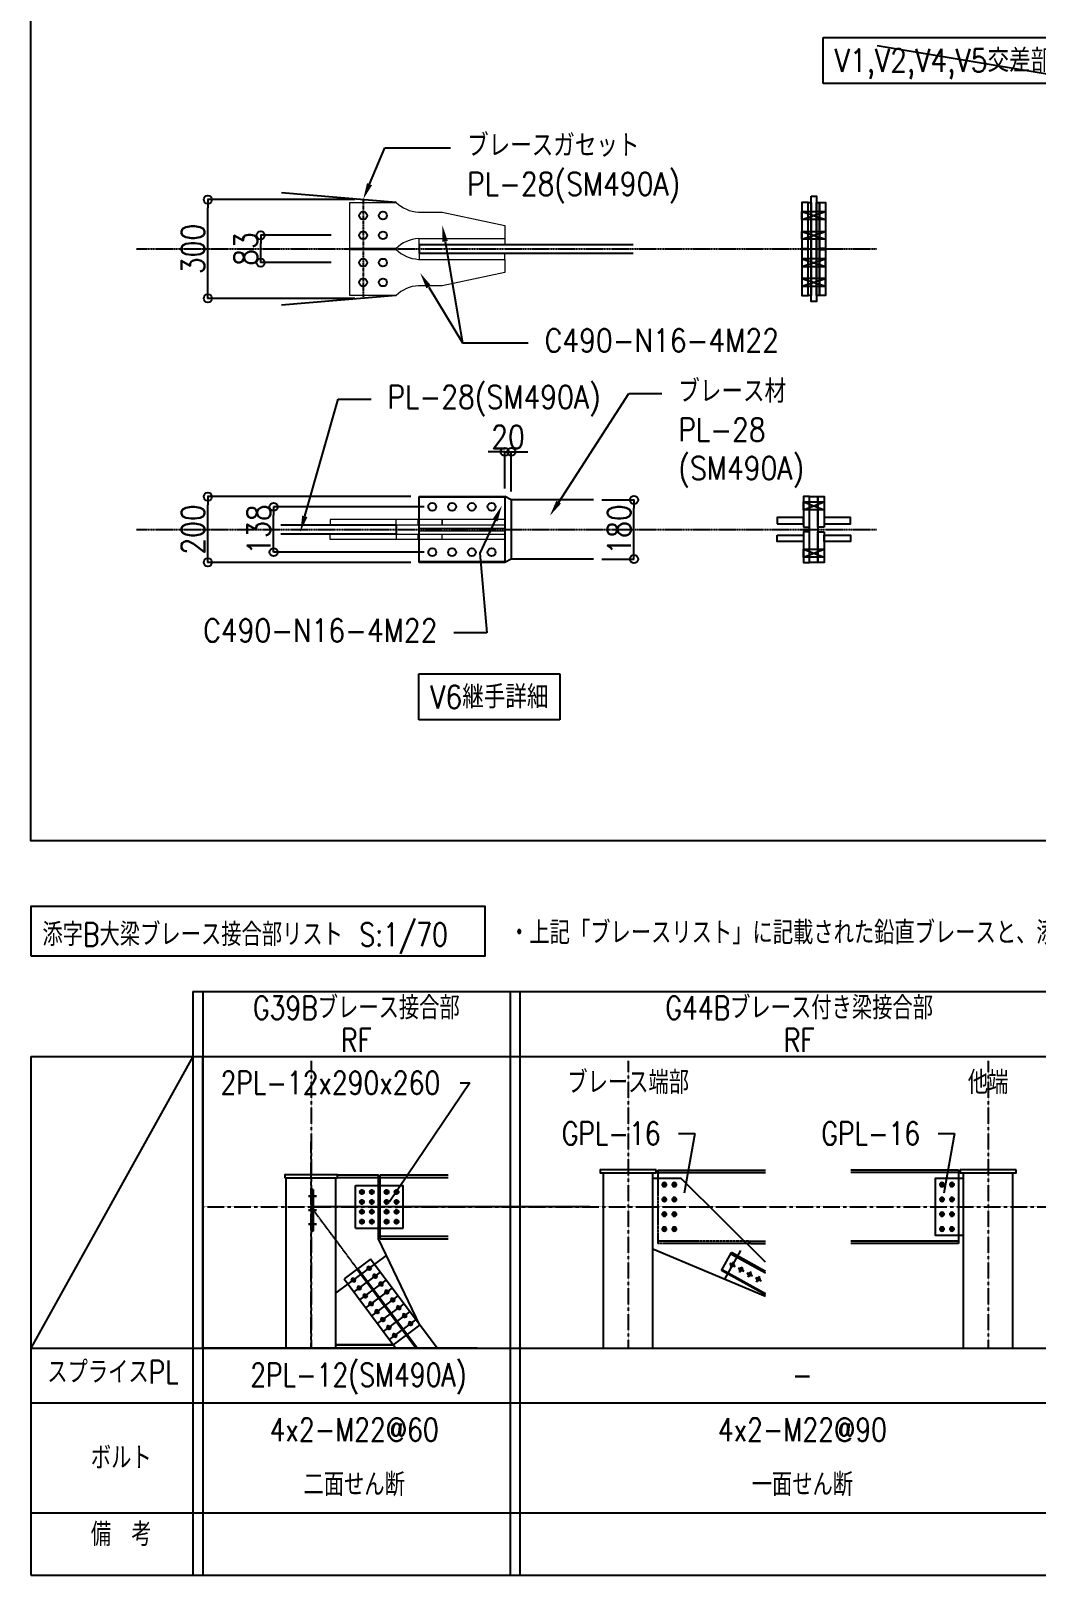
# Model space of a CAD drawing. Extents: x -668440 to 810000, y -1678500 to 210463.
# Drawn here: x -170966 to -125168, y -1359340 to -1288952 of the extents above; entities that cross this region are included whole.
import ezdxf
from ezdxf import colors
from ezdxf.entities.mleader import LeaderData, LeaderLine
from ezdxf.enums import TextEntityAlignment as Align
from ezdxf.math import Vec2, Vec3

# ---------------------------------------------------------------- set-up
doc = ezdxf.new("R2010")
doc.units = 0
doc.header["$MEASUREMENT"] = 0
for name, pattern in [('CENTER', [2, 1.25, -0.25, 0.25, -0.25]), ('CENTER1', [10, 6.25, -1.25, 1.25, -1.25]), ('DASHED', [0.75, 0.5, -0.25]), ('DASHED2', [0.375, 0.25, -0.125])]:
    doc.linetypes.add(name, pattern=pattern)
doc.layers.get('0').update_dxf_attribs({"color": 3, "linetype": 'CONTINUOUS'})
doc.layers.get('Defpoints').update_dxf_attribs({"color": 251, "linetype": 'CONTINUOUS'})
for name, color, linetype in [('2024年12月23日修正', 2, 'CONTINUOUS'), ('Sブレース', 6, 'CONTINUOUS'), ('Sプレート', 1, 'CONTINUOUS'), ('Sプレート文字', 1, 'CONTINUOUS'), ('Sボルト', 2, 'CONTINUOUS'), ('S大梁', 4, 'CONTINUOUS'), ('S柱', 4, 'CONTINUOUS'), ('S金物', 6, 'CONTINUOUS'), ('寸法', 3, 'CONTINUOUS'), ('注記', 3, 'CONTINUOUS'), ('通り芯', 3, 'CENTER')]:
    doc.layers.add(name, color=color, linetype=linetype)
doc.styles.add('DRACAD', font='txt', dxfattribs={"width": 0.85, "bigfont": 'extfont2'})
doc.dimstyles.new('MYDIM', dxfattribs={"dimtxt": 120, "dimasz": 20, "dimexe": 1.25, "dimexo": 50, "dimgap": 50, "dimtad": 1, "dimdec": 4, "dimdsep": 46, "dimtxsty": 'DRACAD', "dimblk": 'ORIGIN', "dimcen": 2.5, "dimadec": 0, "dimazin": 0, "dimtfac": 1, "dimtdec": 4, "dimtmove": 0, "dimatfit": 3, "dimfxl": 1, "dimtolj": 1, "dimtzin": 0, "dimarcsym": 0})

# ---------------------------------------------------------------- blocks, each defined once
blk = doc.blocks.new('_ORIGIN')
at = {"color": 0, "linetype": 'ByBlock', "lineweight": -2}
blk.add_line((0, 0), (-1, 0), dxfattribs=at)
blk.add_circle((0, 0), 0.5, dxfattribs=at)
blk = doc.blocks.new('*D10125')
at = {"layer": '2024年12月23日修正', "color": 0, "lineweight": -2}
for p, q in [((251968.4, -222874.6), (251073.4, -222874.6)), ((251074.6, -223424.6), (251074.6, -222924.6)), ((251968.4, -223474.6), (251073.4, -223474.6))]:
    blk.add_line(p, q, dxfattribs=at)
at = {"layer": 'Defpoints', "color": 0}
for p in [(251074.6, -222874.6), (252018.4, -222874.6), (252018.4, -223474.6)]:
    blk.add_point(p, dxfattribs=at)
at = {"layer": '2024年12月23日修正', "color": 0, "linetype": 'ByBlock', "lineweight": -2, "xscale": 50, "yscale": 50, "zscale": 50}
for p, rotation in [((251074.6, -222874.6), 90), ((251074.6, -223474.6), 270)]:
    blk.add_blockref('_ORIGIN', p, dxfattribs=dict(at, rotation=rotation))
at = {"layer": '2024年12月23日修正', "color": 0, "insert": (250984.6, -223174.6), "char_height": 140, "attachment_point": 5, "rotation": 90, "style": 'DRACAD'}
blk.add_mtext('\\A1;300', dxfattribs=at)
blk = doc.blocks.new('*D10126')
at = {"layer": 'Defpoints', "color": 0}
for p in [(251395.8, -223091.6), (251874.4, -223091.6), (251874.4, -223257.6)]:
    blk.add_point(p, dxfattribs=at)
at = {"layer": '寸法', "color": 0, "lineweight": -2}
for p, q in [((251824.4, -223091.6), (251394.5, -223091.6)), ((251395.8, -223207.6), (251395.8, -223141.6)), ((251824.4, -223257.6), (251394.5, -223257.6))]:
    blk.add_line(p, q, dxfattribs=at)
at = {"layer": '寸法', "color": 0, "linetype": 'ByBlock', "lineweight": -2, "xscale": 50, "yscale": 50, "zscale": 50}
for p, rotation in [((251395.8, -223091.6), 90), ((251395.8, -223257.6), 270)]:
    blk.add_blockref('_ORIGIN', p, dxfattribs=dict(at, rotation=rotation))
at = {"layer": '寸法', "color": 0, "insert": (251305.8, -223174.6), "char_height": 140, "attachment_point": 5, "rotation": 90, "style": 'DRACAD'}
blk.add_mtext('\\A1;83', dxfattribs=at)
blk = doc.blocks.new('*D10127')
at = {"layer": 'Defpoints', "color": 0}
for p in [(252918.4, -224407.2), (252878.4, -224679.5), (252918.4, -224699.5)]:
    blk.add_point(p, dxfattribs=at)
at = {"layer": '寸法', "color": 0, "lineweight": -2}
for p, q in [((252828.4, -224407.2), (252778.4, -224407.2)), ((252878.4, -224629.5), (252878.4, -224405.9)), ((252878.4, -224407.2), (252918.4, -224407.2)), ((252918.4, -224649.5), (252918.4, -224405.9)), ((252968.4, -224407.2), (253018.4, -224407.2))]:
    blk.add_line(p, q, dxfattribs=at)
at = {"layer": '寸法', "color": 0, "linetype": 'ByBlock', "lineweight": -2, "xscale": 50, "yscale": 50, "zscale": 50}
blk.add_blockref('_ORIGIN', (252878.4, -224407.2), dxfattribs=at)
at = {"layer": '寸法', "color": 0, "linetype": 'ByBlock', "lineweight": -2, "xscale": 50, "yscale": 50, "zscale": 50, "rotation": 180}
blk.add_blockref('_ORIGIN', (252918.4, -224407.2), dxfattribs=at)
at = {"layer": '寸法', "color": 0, "insert": (252898.4, -224317.2), "char_height": 140, "attachment_point": 5, "style": 'DRACAD'}
blk.add_mtext('\\A1;20', dxfattribs=at)
blk = doc.blocks.new('*D10128')
at = {"layer": '2024年12月23日修正', "color": 0, "lineweight": -2}
for p, q in [((253468.4, -224699.5), (253664.8, -224699.5)), ((253663.5, -225009.5), (253663.5, -224749.5)), ((253468.4, -225059.5), (253664.8, -225059.5))]:
    blk.add_line(p, q, dxfattribs=at)
at = {"layer": 'Defpoints', "color": 0}
for p in [(253418.4, -224699.5), (253663.5, -224699.5), (253418.4, -225059.5)]:
    blk.add_point(p, dxfattribs=at)
at = {"layer": '2024年12月23日修正', "color": 0, "linetype": 'ByBlock', "lineweight": -2, "xscale": 50, "yscale": 50, "zscale": 50}
for p, rotation in [((253663.5, -224699.5), 90), ((253663.5, -225059.5), 270)]:
    blk.add_blockref('_ORIGIN', p, dxfattribs=dict(at, rotation=rotation))
at = {"layer": '2024年12月23日修正', "color": 0, "insert": (253573.5, -224879.5), "char_height": 140, "attachment_point": 5, "rotation": 90, "style": 'DRACAD'}
blk.add_mtext('\\A1;180', dxfattribs=at)
blk = doc.blocks.new('*D10129')
at = {"layer": '2024年12月23日修正', "color": 0, "lineweight": -2}
for p, q in [((252308.4, -224679.5), (251073.4, -224679.5)), ((251074.6, -225029.5), (251074.6, -224729.5)), ((252308.4, -225079.5), (251073.4, -225079.5))]:
    blk.add_line(p, q, dxfattribs=at)
at = {"layer": 'Defpoints', "color": 0}
for p in [(251074.6, -224679.5), (252358.4, -224679.5), (252358.4, -225079.5)]:
    blk.add_point(p, dxfattribs=at)
at = {"layer": '2024年12月23日修正', "color": 0, "linetype": 'ByBlock', "lineweight": -2, "xscale": 50, "yscale": 50, "zscale": 50}
for p, rotation in [((251074.6, -224679.5), 90), ((251074.6, -225079.5), 270)]:
    blk.add_blockref('_ORIGIN', p, dxfattribs=dict(at, rotation=rotation))
at = {"layer": '2024年12月23日修正', "color": 0, "insert": (250984.6, -224879.5), "char_height": 140, "attachment_point": 5, "rotation": 90, "style": 'DRACAD'}
blk.add_mtext('\\A1;200', dxfattribs=at)
blk = doc.blocks.new('*D10130')
at = {"layer": '2024年12月23日修正', "color": 0, "lineweight": -2}
for p, q in [((252388.4, -224741.5), (251473.4, -224741.5)), ((251474.6, -224967.5), (251474.6, -224791.5)), ((252388.4, -225017.5), (251473.4, -225017.5))]:
    blk.add_line(p, q, dxfattribs=at)
at = {"layer": 'Defpoints', "color": 0}
for p in [(251474.6, -224741.5), (252438.4, -224741.5), (252438.4, -225017.5)]:
    blk.add_point(p, dxfattribs=at)
at = {"layer": '2024年12月23日修正', "color": 0, "linetype": 'ByBlock', "lineweight": -2, "xscale": 50, "yscale": 50, "zscale": 50}
for p, rotation in [((251474.6, -224741.5), 90), ((251474.6, -225017.5), 270)]:
    blk.add_blockref('_ORIGIN', p, dxfattribs=dict(at, rotation=rotation))
at = {"layer": '2024年12月23日修正', "color": 0, "insert": (251384.6, -224879.5), "char_height": 140, "attachment_point": 5, "rotation": 90, "style": 'DRACAD'}
blk.add_mtext('\\A1;138', dxfattribs=at)
blk = doc.blocks.new('ブレースリスト')
at = {"layer": 'Defpoints'}
for p, q in [((255141.56691, -221938.52458), (256338.82263, -222138.52455)), ((250983.79266, -228081.46137), (250000, -229854.7947)), ((253396.21565, -228995.96398), (251701.63006, -228995.96398)), ((254309.81801, -229260.63746), (254212.59523, -229435.41655)), ((251854.85989, -229518.97248), (252159.40449, -229291.70042)), ((251962.87394, -229513.23088), (252123.16057, -229393.61401)), ((251998.759, -229561.31687), (252159.04563, -229441.69999)), ((252034.64406, -229609.40286), (252194.93069, -229489.78598)), ((252070.52912, -229657.48885), (252230.81575, -229537.87197)), ((252106.41419, -229705.57483), (252266.70082, -229585.95796)), ((252142.29925, -229753.66082), (252302.58588, -229634.04395)), ((252178.18431, -229801.74681), (252338.47094, -229682.12994)), ((252202.10768, -229833.80414), (252362.39431, -229714.18726)), ((252202.1077, -229833.80413), (251851.63006, -229833.80413))]:
    blk.add_line(p, q, dxfattribs=at)
at = {"layer": 'Defpoints', "linetype": 'CENTER'}
blk.add_line((253778.2967, -228995.96398), (254461.63002, -228995.96398), dxfattribs=at)
at = {"layer": 'Sブレース'}
for p, q in [((254683.70305, -222995.58715), (254827.70305, -222947.58715)), ((254683.70305, -222947.58715), (254827.70305, -222995.58715)), ((254683.70305, -223115.58715), (254827.70305, -223067.58715)), ((254683.70305, -223067.58715), (254827.70305, -223115.58715)), ((254683.70305, -223233.58715), (254827.70305, -223281.58715)), ((254683.70305, -223281.58715), (254827.70305, -223233.58715)), ((254683.70305, -223353.58715), (254827.70305, -223401.58715)), ((254683.70305, -223401.58715), (254827.70305, -223353.58715)), ((252918.39146, -224699.48838), (252878.39146, -224679.48838)), ((253418.39146, -224699.48838), (252918.39146, -224699.48838)), ((254692.70305, -224759.48838), (254818.70305, -224711.48838)), ((254692.70305, -224711.48838), (254818.70305, -224759.48838)), ((254692.70305, -225047.48838), (254818.70305, -224999.48838)), ((254692.70305, -224999.48838), (254818.70305, -225047.48838)), ((252918.39146, -225059.48838), (252878.39146, -225079.48838)), ((253418.39146, -225059.48838), (252918.39146, -225059.48838)), ((254195.86868, -229383.20092), (254256.63292, -229273.96398)), ((254461.63002, -229387.99585), (254256.63292, -229273.96398)), ((252063.35213, -229313.47069), (251903.0655, -229433.08756)), ((251986.41455, -229370.88679), (252347.53981, -229854.7947)), ((252467.32523, -229854.7947), (252063.35213, -229313.47069)), ((254252.74401, -229280.95515), (254461.63002, -229397.15026)), ((251903.0655, -229433.08756), (252217.77228, -229854.7947)), ((252337.5577, -229854.7947), (251980.00308, -229375.67147)), ((254461.63002, -229531.03355), (254195.86868, -229383.20092)), ((254199.75759, -229376.20975), (254461.63002, -229521.87914))]:
    blk.add_line(p, q, dxfattribs=at)
at = {"layer": 'Sブレース', "linetype": 'DASHED2'}
for p, q in [((252878.39146, -224679.48838), (252878.39146, -225079.48838)), ((252918.39146, -224699.48838), (252918.39146, -225059.48838))]:
    blk.add_line(p, q, dxfattribs=at)
at = {"layer": 'Sブレース'}
for points in [[(254683.70305, -222947.58715), (254827.70305, -222947.58715), (254827.70305, -222995.58715), (254683.70305, -222995.58715)], [(254683.70305, -223067.58715), (254827.70305, -223067.58715), (254827.70305, -223115.58715), (254683.70305, -223115.58715)], [(254683.70305, -223281.58715), (254827.70305, -223281.58715), (254827.70305, -223233.58715), (254683.70305, -223233.58715)], [(254683.70305, -223401.58715), (254827.70305, -223401.58715), (254827.70305, -223353.58715), (254683.70305, -223353.58715)], [(254692.70305, -224711.48838), (254818.70305, -224711.48838), (254818.70305, -224759.48838), (254692.70305, -224759.48838)], [(254692.70305, -224999.48838), (254818.70305, -224999.48838), (254818.70305, -225047.48838), (254692.70305, -225047.48838)]]:
    blk.add_lwpolyline(points, close=True, dxfattribs=at)
at = {"layer": 'Sブレース', "linetype": 'Continuous'}
blk.add_lwpolyline([(253658.39146, -223149.58715), (252358.39146, -223149.58715), (252358.39146, -223199.58715), (253658.39146, -223199.58715)], dxfattribs=at)
at = {"layer": 'Sブレース'}
for centre, radius in [((252055.21818, -229369.45139), 11), ((254261.20662, -229348.027), 10), ((254313.64035, -229377.19384), 10), ((251959.0462, -229441.22152), 11), ((252091.10324, -229417.53738), 11), ((252126.9883, -229465.62337), 11), ((254366.07408, -229406.36067), 10), ((254418.50781, -229435.5275), 10), ((251994.93126, -229489.3075), 11), ((252030.81633, -229537.39349), 11), ((252162.87337, -229513.70936), 11), ((252198.75843, -229561.79535), 11), ((252066.70139, -229585.47948), 11), ((252102.58645, -229633.56547), 11), ((252234.64349, -229609.88134), 11), ((252270.52855, -229657.96732), 11), ((252138.47151, -229681.65146), 11), ((252174.35657, -229729.73745), 11), ((252306.41361, -229706.05331), 11), ((252210.24164, -229777.82344), 11)]:
    blk.add_circle(centre, radius, dxfattribs=at)
at = {"layer": 'Sプレート'}
for p, q in [((252218.39146, -222891.58715), (251521.97805, -222832.39201)), ((252218.39146, -223457.58715), (251521.97805, -223516.78229)), ((252358.39146, -225079.48838), (252358.39146, -224679.48838)), ((252358.39146, -224679.48838), (252878.39146, -224679.48838)), ((252878.39146, -225079.48838), (252358.39146, -225079.48838)), ((251861.63006, -228800.96398), (252111.00422, -228800.96398)), ((252111.00422, -229190.96398), (252111.00422, -228800.96398)), ((251696.63006, -228898.96398), (251696.63006, -228898.96398)), ((251714.63006, -228890.83588), (251705.63006, -228890.83588)), ((251705.63006, -228890.83588), (251705.63006, -229144.54903)), ((251714.63006, -228894.48402), (251705.63006, -228894.48402)), ((251706.63006, -228898.96398), (251706.63006, -228898.96398)), ((251714.63006, -228890.83588), (251714.63006, -229144.54903)), ((251851.63006, -228898.96398), (251851.63006, -228898.96398)), ((251861.63006, -228816.96398), (252111.00422, -228816.96398)), ((251971.00422, -228865.96398), (252261.00422, -228865.96398)), ((251971.00422, -229125.96398), (251971.00422, -228865.96398)), ((252261.00422, -229125.96398), (252261.00422, -228865.96398)), ((253778.2967, -228820.96398), (253948.2967, -228820.96398)), ((254461.63002, -229332.13851), (253948.2967, -228820.96398)), ((251551.63006, -228915.96398), (251551.63006, -228915.96398)), ((251696.63006, -229148.96398), (251696.63006, -229148.96398)), ((251714.63006, -229140.77088), (251705.63006, -229140.77088)), ((251714.63006, -229144.54903), (251705.63006, -229144.54903)), ((251706.63006, -229148.96398), (251706.63006, -229148.96398)), ((251851.63006, -229148.96398), (251851.63006, -229148.96398)), ((251971.00422, -229125.96398), (252261.00422, -229125.96398)), ((254461.63002, -229540.05781), (253778.2967, -229252.92983))]:
    blk.add_line(p, q, dxfattribs=at)
at = {"layer": 'Sプレート', "linetype": 'CENTER', "ltscale": 0.2}
blk.add_line((252018.39146, -222874.58715), (252018.39146, -223474.58715), dxfattribs=at)
at = {"layer": 'Sプレート'}
for points in [[(254721.70305, -222891.58715), (254739.70305, -222891.58715), (254739.70305, -223457.58715), (254721.70305, -223457.58715)], [(254739.70305, -222854.58715), (254771.70305, -222854.58715), (254771.70305, -223494.58715), (254739.70305, -223494.58715)], [(254771.70305, -222891.58715), (254789.70305, -222891.58715), (254789.70305, -223457.58715), (254771.70305, -223457.58715)], [(254730.70305, -224679.48838), (254780.70305, -224679.48838), (254780.70305, -225079.48838), (254730.70305, -225079.48838)], [(251541.63006, -228819.96398), (251861.63006, -228819.96398), (251861.63006, -228800.96398), (251541.63006, -228800.96398)], [(253798.2967, -228770.46398), (253458.2967, -228770.46398), (253458.2967, -228789.46398), (253798.2967, -228789.46398)], [(255984.87874, -228770.46398), (255644.87874, -228770.46398), (255644.87874, -228789.46398), (255984.87874, -228789.46398)]]:
    blk.add_lwpolyline(points, close=True, dxfattribs=at)
for points in [[(251518.39146, -224851.48838), (252218.39146, -224851.48838), (252218.39146, -224907.48838), (251518.39146, -224907.48838)], [(251851.63006, -229833.80413), (252202.1077, -229833.80413), (252362.39432, -229714.18726), (252111.00422, -229190.96398)]]:
    blk.add_lwpolyline(points, dxfattribs=at)
at = {"layer": 'Sプレート', "elevation": 0}
blk.add_lwpolyline([(255664.87874, -229170.96398), (255494.87874, -229170.96398), (255494.87874, -228820.96398), (255664.87874, -228820.96398)], dxfattribs=at)
at = {"layer": 'Sプレート'}
for centre in [(252011.00422, -228905.96398), (252071.00422, -228905.96398), (252161.00422, -228905.96398), (252221.00422, -228905.96398), (252011.00422, -228965.96398), (252071.00422, -228965.96398), (252161.00422, -228965.96398), (252221.00422, -228965.96398), (252011.00422, -229025.96398), (252011.00422, -229085.96398), (252071.00422, -229025.96398), (252071.00422, -229085.96398), (252161.00422, -229025.96398), (252161.00422, -229085.96398), (252221.00422, -229025.96398), (252221.00422, -229085.96398)]:
    blk.add_circle(centre, 12, dxfattribs=at)
at = {"layer": 'Sプレート', "extrusion": (0, 6.12323e-17, -1)}
for centre in [(-253848.2967, -228860.96398), (-253908.2967, -228860.96398), (-253848.2967, -228950.96398), (-253908.2967, -228950.96398), (-253848.2967, -229040.96398), (-253908.2967, -229040.96398), (-253848.2967, -229130.96398), (-253908.2967, -229130.96398)]:
    blk.add_circle(centre, 12, dxfattribs=at)
at = {"layer": 'Sプレート', "extrusion": (-3.21292e-30, 6.12323e-17, -1)}
for centre in [(-255534.87874, -228860.96398), (-255594.87874, -228860.96398), (-255534.87874, -228950.96398), (-255594.87874, -228950.96398), (-255534.87874, -229040.96398), (-255594.87874, -229040.96398), (-255534.87874, -229130.96398), (-255594.87874, -229130.96398)]:
    blk.add_circle(centre, 12, dxfattribs=at)
at = {"layer": 'Sプレート文字'}
for p, q in [((252667.14891, -228242.55027), (252178.00422, -228965.96398)), ((252607.61254, -228242.55027), (252667.14891, -228242.55027)), ((253933.65843, -228550.25713), (254033.1948, -228550.25713)), ((254033.1948, -228550.25713), (253968.62245, -228911.96398)), ((255510.43001, -228550.25713), (255609.96638, -228550.25713)), ((255609.96638, -228550.25713), (255545.39404, -228911.96398))]:
    blk.add_line(p, q, dxfattribs=at)
at = {"layer": 'Sボルト'}
for p, q in [((252011.00422, -228922.96398), (252011.00422, -228888.96398)), ((252071.00422, -228922.96398), (252071.00422, -228888.96398)), ((252161.00422, -228922.96398), (252161.00422, -228888.96398)), ((252221.00422, -228922.96398), (252221.00422, -228888.96398)), ((253831.2967, -228860.96398), (253865.2967, -228860.96398)), ((253848.2967, -228877.96398), (253848.2967, -228843.96398)), ((253891.2967, -228860.96398), (253925.2967, -228860.96398)), ((253908.2967, -228877.96398), (253908.2967, -228843.96398)), ((255551.87874, -228860.96398), (255517.87874, -228860.96398)), ((255534.87874, -228877.96398), (255534.87874, -228843.96398)), ((255611.87874, -228860.96398), (255577.87874, -228860.96398)), ((255594.87874, -228877.96398), (255594.87874, -228843.96398)), ((251734.63006, -228931.73751), (251685.63006, -228931.73751)), ((251734.63006, -228933.10557), (251685.63006, -228933.10557)), ((251994.00422, -228905.96398), (252028.00422, -228905.96398)), ((251994.00422, -228965.96398), (252028.00422, -228965.96398)), ((252011.00422, -228982.96398), (252011.00422, -228948.96398)), ((252054.00422, -228905.96398), (252088.00422, -228905.96398)), ((252054.00422, -228965.96398), (252088.00422, -228965.96398)), ((252071.00422, -228982.96398), (252071.00422, -228948.96398)), ((252144.00422, -228905.96398), (252178.00422, -228905.96398)), ((252144.00422, -228965.96398), (252178.00422, -228965.96398)), ((252161.00422, -228982.96398), (252161.00422, -228948.96398)), ((252204.00422, -228905.96398), (252238.00422, -228905.96398)), ((252204.00422, -228965.96398), (252238.00422, -228965.96398)), ((252221.00422, -228982.96398), (252221.00422, -228948.96398)), ((253831.2967, -228950.96398), (253865.2967, -228950.96398)), ((253848.2967, -228967.96398), (253848.2967, -228933.96398)), ((253891.2967, -228950.96398), (253925.2967, -228950.96398)), ((253908.2967, -228967.96398), (253908.2967, -228933.96398)), ((255551.87874, -228950.96398), (255517.87874, -228950.96398)), ((255534.87874, -228967.96398), (255534.87874, -228933.96398)), ((255611.87874, -228950.96398), (255577.87874, -228950.96398)), ((255594.87874, -228967.96398), (255594.87874, -228933.96398)), ((251734.63006, -229016.71542), (251685.63006, -229016.71542)), ((251734.63006, -229018.08347), (251685.63006, -229018.08347)), ((251994.00422, -229025.96398), (252028.00422, -229025.96398)), ((251994.00422, -229085.96398), (252028.00422, -229085.96398)), ((252011.00422, -229042.96398), (252011.00422, -229008.96398)), ((252011.00422, -229102.96398), (252011.00422, -229068.96398)), ((252054.00422, -229025.96398), (252088.00422, -229025.96398)), ((252054.00422, -229085.96398), (252088.00422, -229085.96398)), ((252071.00422, -229042.96398), (252071.00422, -229008.96398)), ((252071.00422, -229102.96398), (252071.00422, -229068.96398)), ((252144.00422, -229025.96398), (252178.00422, -229025.96398)), ((252144.00422, -229085.96398), (252178.00422, -229085.96398)), ((252161.00422, -229042.96398), (252161.00422, -229008.96398)), ((252161.00422, -229102.96398), (252161.00422, -229068.96398)), ((252204.00422, -229025.96398), (252238.00422, -229025.96398)), ((252204.00422, -229085.96398), (252238.00422, -229085.96398)), ((252221.00422, -229042.96398), (252221.00422, -229008.96398)), ((252221.00422, -229102.96398), (252221.00422, -229068.96398)), ((253831.2967, -229040.96398), (253865.2967, -229040.96398)), ((253848.2967, -229057.96398), (253848.2967, -229023.96398)), ((253891.2967, -229040.96398), (253925.2967, -229040.96398)), ((253908.2967, -229057.96398), (253908.2967, -229023.96398)), ((255551.87874, -229040.96398), (255517.87874, -229040.96398)), ((255534.87874, -229057.96398), (255534.87874, -229023.96398)), ((255611.87874, -229040.96398), (255577.87874, -229040.96398)), ((255594.87874, -229057.96398), (255594.87874, -229023.96398)), ((251734.63006, -229101.69332), (251685.63006, -229101.69332)), ((251734.63006, -229103.06137), (251685.63006, -229103.06137)), ((253831.2967, -229130.96398), (253865.2967, -229130.96398)), ((253848.2967, -229147.96398), (253848.2967, -229113.96398)), ((253891.2967, -229130.96398), (253925.2967, -229130.96398)), ((253908.2967, -229147.96398), (253908.2967, -229113.96398)), ((255551.87874, -229130.96398), (255517.87874, -229130.96398)), ((255534.87874, -229147.96398), (255534.87874, -229113.96398)), ((255611.87874, -229130.96398), (255577.87874, -229130.96398)), ((255594.87874, -229147.96398), (255594.87874, -229113.96398)), ((252041.59382, -229379.61883), (252068.84254, -229359.28396)), ((252065.38561, -229383.07576), (252045.05074, -229355.82703)), ((254243.72871, -229338.30473), (254278.68453, -229357.74928)), ((254251.48434, -229365.50491), (254270.9289, -229330.54909)), ((254296.16244, -229367.47156), (254331.11826, -229386.91611)), ((254303.91807, -229394.67174), (254323.36263, -229359.71593)), ((251972.67056, -229431.05408), (251945.42184, -229451.38895)), ((251969.21364, -229454.84588), (251948.87877, -229427.59715)), ((252077.47888, -229427.70481), (252104.7276, -229407.36995)), ((252101.27068, -229431.16174), (252080.93581, -229403.91302)), ((252113.36394, -229475.7908), (252140.61267, -229455.45594)), ((252137.15574, -229479.24773), (252116.82087, -229451.99901)), ((254348.59617, -229396.63839), (254383.55199, -229416.08294)), ((254356.3518, -229423.83858), (254375.79635, -229388.88276)), ((254401.0299, -229425.80522), (254435.98572, -229445.24978)), ((254408.78553, -229453.00541), (254428.23008, -229418.04959)), ((252008.55563, -229479.14007), (251981.3069, -229499.47494)), ((252005.0987, -229502.93187), (251984.76383, -229475.68314)), ((252044.44069, -229527.22606), (252017.19196, -229547.56093)), ((252040.98376, -229551.01786), (252020.64889, -229523.76913)), ((252149.249, -229523.87679), (252176.49773, -229503.54192)), ((252173.0408, -229527.33372), (252152.70593, -229500.08499)), ((252185.13406, -229571.96278), (252212.38279, -229551.62791)), ((252208.92586, -229575.41971), (252188.59099, -229548.17098)), ((252080.32575, -229575.31205), (252053.07702, -229595.64692)), ((252076.86882, -229599.10385), (252056.53395, -229571.85512)), ((252116.21081, -229623.39804), (252088.96209, -229643.73291)), ((252112.75388, -229647.18983), (252092.41902, -229619.94111)), ((252221.01913, -229620.04877), (252248.26785, -229599.7139)), ((252244.81092, -229623.5057), (252224.47606, -229596.25697)), ((252256.90419, -229668.13476), (252284.15291, -229647.79989)), ((252280.69599, -229671.59169), (252260.36112, -229644.34296)), ((252152.09588, -229671.48403), (252124.84715, -229691.81889)), ((252148.63895, -229695.27582), (252128.30408, -229668.0271)), ((252187.98094, -229719.57001), (252160.73221, -229739.90488)), ((252184.52401, -229743.36181), (252164.18914, -229716.11309)), ((252292.78925, -229716.22075), (252320.03798, -229695.88588)), ((252316.58105, -229719.67768), (252296.24618, -229692.42895)), ((252223.866, -229767.656), (252196.61727, -229787.99087)), ((252220.40907, -229791.4478), (252200.0742, -229764.19907))]:
    blk.add_line(p, q, dxfattribs=at)
at = {"layer": 'S大梁'}
for p, q in [((252121.00422, -228800.96398), (252534.96338, -228800.96398)), ((252121.00422, -229190.96398), (252121.00422, -228800.96398)), ((253808.2967, -228772.96398), (254461.63002, -228772.96398)), ((253808.2967, -228772.96398), (253808.2967, -228820.96398)), ((253808.2967, -228786.96398), (254461.63002, -228786.96398)), ((255634.87874, -228772.96398), (254981.54542, -228772.96398)), ((255634.87874, -228786.96398), (254981.54542, -228786.96398)), ((255634.87874, -228772.96398), (255634.87874, -229218.96398)), ((252121.00422, -228816.96398), (252534.96338, -228816.96398)), ((252121.00422, -229174.96398), (252534.96338, -229174.96398)), ((252121.00422, -229190.96398), (252534.96338, -229190.96398)), ((254359.02399, -229204.96398), (254461.63002, -229204.96398)), ((254373.08311, -229218.96398), (254461.63002, -229218.96398)), ((255634.87874, -229204.96398), (254981.54542, -229204.96398)), ((255634.87874, -229218.96398), (254981.54542, -229218.96398))]:
    blk.add_line(p, q, dxfattribs=at)
at = {"layer": 'S大梁', "linetype": 'DASHED'}
for p, q in [((253808.2967, -228820.96398), (253808.2967, -229218.96398)), ((254359.02399, -229204.96398), (253808.2967, -229204.96398)), ((254373.08311, -229218.96398), (253808.2967, -229218.96398))]:
    blk.add_line(p, q, dxfattribs=at)
at = {"layer": 'S柱'}
for p, q in [((253478.2967, -229854.7947), (253478.2967, -228789.46398)), ((253778.2967, -229854.7947), (253778.2967, -228789.46398)), ((255664.87874, -229854.7947), (255664.87874, -228789.46398)), ((255664.87874, -229854.7947), (255664.87874, -228789.46398)), ((255964.87874, -229854.7947), (255964.87874, -228789.46398)), ((255964.87874, -229854.7947), (255964.87874, -228789.46398)), ((251551.63006, -229854.7947), (251551.63006, -228819.96398)), ((251551.63006, -228819.96398), (251551.63006, -228819.96398)), ((251551.63006, -228819.96398), (251851.63006, -228819.96398)), ((251683.63006, -228819.96398), (251683.63006, -228819.96398)), ((251696.63006, -228819.96398), (251696.63006, -228819.96398)), ((251706.63006, -228819.96398), (251706.63006, -228819.96398)), ((251851.63006, -229854.7947), (251851.63006, -228819.96398)), ((251851.63006, -228819.96398), (251851.63006, -228819.96398))]:
    blk.add_line(p, q, dxfattribs=at)
at = {"layer": 'S金物', "lineweight": 18}
for p, q in [((251938.39146, -223171.58715), (251938.39146, -222891.58715)), ((251938.39146, -222891.58715), (252218.39146, -222891.58715)), ((252354.39146, -222951.58715), (252498.39146, -222951.58715)), ((252498.39146, -222951.58715), (252878.39146, -223031.58715)), ((252878.39146, -223031.58715), (252878.39146, -223111.58715)), ((252218.39146, -223171.58715), (251938.39146, -223171.58715)), ((252354.39146, -223111.58715), (252878.39146, -223111.58715)), ((252354.39146, -223111.58715), (252878.39146, -223111.58715)), ((252358.39146, -223149.58715), (252358.39146, -223111.58715)), ((252878.39146, -223149.58715), (252358.39146, -223149.58715)), ((252878.39146, -223111.58715), (252878.39146, -223149.58715)), ((251938.39146, -223457.58715), (251938.39146, -223177.58715)), ((251938.39146, -223177.58715), (252218.39146, -223177.58715)), ((252354.39146, -223237.58715), (252878.39146, -223237.58715)), ((252878.39146, -223199.58715), (252358.39146, -223199.58715)), ((252358.39146, -223199.58715), (252358.39146, -223237.58715)), ((252878.39146, -223237.58715), (252878.39146, -223199.58715)), ((252878.39146, -223237.58715), (252878.39146, -223317.58715)), ((252878.39146, -223317.58715), (252498.39146, -223397.58715)), ((252218.39146, -223457.58715), (251938.39146, -223457.58715)), ((252498.39146, -223397.58715), (252354.39146, -223397.58715)), ((252218.39146, -224851.48838), (252218.39146, -224819.48838)), ((252218.39146, -224907.48838), (252218.39146, -224939.48838)), ((252498.39146, -224939.48838), (252498.39146, -224907.48838))]:
    blk.add_line(p, q, dxfattribs=at)
at = {"layer": 'S金物', "ltscale": 2}
for p, q in [((252354.39146, -224851.48838), (252354.39146, -224819.48838)), ((252354.39146, -224939.48838), (252354.39146, -224907.48838))]:
    blk.add_line(p, q, dxfattribs=at)
at = {"layer": 'S金物'}
for points in [[(254683.70305, -223171.58715), (254721.70305, -223171.58715), (254721.70305, -222891.58715), (254683.70305, -222891.58715)], [(254827.70305, -223171.58715), (254789.70305, -223171.58715), (254789.70305, -222891.58715), (254827.70305, -222891.58715)], [(254721.70305, -223177.58715), (254683.70305, -223177.58715), (254683.70305, -223457.58715), (254721.70305, -223457.58715)], [(254789.70305, -223177.58715), (254827.70305, -223177.58715), (254827.70305, -223457.58715), (254789.70305, -223457.58715)], [(254692.70305, -224865.48838), (254730.70305, -224865.48838), (254730.70305, -224679.48838), (254692.70305, -224679.48838)], [(254818.70305, -224865.48838), (254780.70305, -224865.48838), (254780.70305, -224679.48838), (254818.70305, -224679.48838)], [(254532.70305, -224845.48838), (254692.70305, -224845.48838), (254692.70305, -224807.48838), (254532.70305, -224807.48838)], [(254818.70305, -224845.48838), (254978.70305, -224845.48838), (254978.70305, -224807.48838), (254818.70305, -224807.48838)], [(254532.70305, -224913.48838), (254692.70305, -224913.48838), (254692.70305, -224951.48838), (254532.70305, -224951.48838)], [(254730.70305, -224893.48838), (254692.70305, -224893.48838), (254692.70305, -225079.48838), (254730.70305, -225079.48838)], [(254818.70305, -224893.48838), (254818.70305, -225079.48838), (254780.70305, -225079.48838), (254780.70305, -224893.48838)], [(254818.70305, -224913.48838), (254978.70305, -224913.48838), (254978.70305, -224951.48838), (254818.70305, -224951.48838)]]:
    blk.add_lwpolyline(points, close=True, dxfattribs=at)
at = {"layer": 'S金物', "lineweight": 18}
for points in [[(252358.39146, -224851.48838), (252358.39146, -224871.48838), (252878.39146, -224871.48838), (252878.39146, -224685.48838), (252358.39146, -224685.48838), (252358.39146, -224813.48838)], [(252878.39146, -224819.48838), (251818.39146, -224819.48838), (251818.39146, -224851.48838), (252878.39146, -224851.48838)], [(252878.39146, -224939.48838), (251818.39146, -224939.48838), (251818.39146, -224907.48838), (252878.39146, -224907.48838)], [(252358.39146, -224907.48838), (252358.39146, -224887.48838), (252878.39146, -224887.48838), (252878.39146, -225073.48838), (252358.39146, -225073.48838), (252358.39146, -224945.48838)]]:
    blk.add_lwpolyline(points, dxfattribs=at)
blk.add_lwpolyline([(252498.39146, -224819.48838), (252498.39146, -224851.48838), (252498.39146, -224819.48838)], close=True, dxfattribs=at)
at = {"layer": 'S金物', "ltscale": 2.5}
for centre in [(252018.39146, -222971.58715), (252138.39146, -222971.58715), (252018.39146, -223091.58715), (252138.39146, -223091.58715), (252018.39146, -223257.58715), (252138.39146, -223257.58715), (252018.39146, -223377.58715), (252138.39146, -223377.58715), (252438.39146, -224741.48838), (252558.39146, -224741.48838), (252678.39146, -224741.48838), (252798.39146, -224741.48838), (252438.39146, -225017.48838), (252558.39146, -225017.48838), (252678.39146, -225017.48838), (252798.39146, -225017.48838)]:
    blk.add_circle(centre, 24, dxfattribs=at)
at = {"layer": 'S金物', "lineweight": 18}
for centre, start, end in [((252369.9713, -222732.13951), 226.449054184, 265.939058783), ((252369.9713, -223331.0348), 94.060941217, 133.550945816), ((252369.9713, -223018.13951), 226.449054186, 265.939058786), ((252369.9713, -223617.0348), 94.060941219, 133.550945819)]:
    blk.add_arc(centre, 220, start, end, dxfattribs=at)
at = {"layer": '注記', "linetype": 'Continuous'}
for p, q in [((250983.79266, -227688.12804), (262143.7925, -227688.12804)), ((250983.79266, -227688.12804), (250983.79266, -231234.21832)), ((251043.79266, -227688.12804), (251043.79266, -231234.21832)), ((252910.4593, -227688.12804), (252910.4593, -231234.21832)), ((252970.4593, -227688.12804), (252970.4593, -231234.21832)), ((250000, -228081.46137), (262143.7925, -228081.46137)), ((250000, -228081.46137), (250000, -231234.21832)), ((250173.91767, -228081.46137), (259617.12586, -228081.46137)), ((250000, -229854.7947), (262143.7925, -229854.7947)), ((250000, -229854.7947), (262143.7925, -229854.7947)), ((250000, -230188.12804), (262143.7925, -230188.12804)), ((250000, -230854.7947), (262143.7925, -230854.7947)), ((250000, -231234.21832), (262143.7925, -231234.21832))]:
    blk.add_line(p, q, dxfattribs=at)
at = {"layer": '注記'}
for points in [[(250000, -211200), (262027.4191, -211200), (262027.4191, -226771.08109), (250000, -226771.08109)], [(250000, -227470.81402), (252760, -227470.81402), (252760, -227170.81402), (250000, -227170.81402)]]:
    blk.add_lwpolyline(points, close=True, dxfattribs=at)
blk.add_lwpolyline([(252710.4593, -229854.7947), (251043.79266, -229854.7947), (251043.79266, -228081.46137), (252710.4593, -228081.46137)], dxfattribs=at)
at = {"layer": '通り芯', "linetype": 'CENTER1'}
for p, q in [((250640.5406, -223174.58715), (255140.5406, -223174.58715)), ((250640.5406, -224879.48838), (255140.5406, -224879.48838))]:
    blk.add_line(p, q, dxfattribs=at)
at = {"layer": '通り芯', "linetype": 'CENTER'}
for p, q in [((251701.63006, -228109.29731), (251701.63006, -229854.7947)), ((253628.2967, -228109.29731), (253628.2967, -229854.7947)), ((255814.87874, -228109.29731), (255814.87874, -229854.7947)), ((251043.79266, -228995.96398), (262143.7925, -228995.96398))]:
    blk.add_line(p, q, dxfattribs=at)
at = {"layer": '通り芯'}
for p, q in [((251701.63006, -229854.7947), (251701.63006, -228600.96398)), ((252342.54851, -229854.7947), (251701.63006, -228995.96398))]:
    blk.add_line(p, q, dxfattribs=at)
at = {"layer": 'Sプレート', "insert": (252785.07185, -225897.08336), "char_height": 140, "attachment_point": 5, "style": 'DRACAD', "bg_fill": 16, "box_fill_scale": 1.5, "bg_fill_color": 257, "bg_fill_transparency": 0}
blk.add_mtext('V6継手詳細', dxfattribs=at)
at = {"layer": 'Sプレート文字', "linetype": 'Continuous', "style": 'DRACAD', "width": 0.8}
for s, p in [('2PL-12x290x260', (251819.12203, -228312.16912)), ('GPL-16', (253525.16792, -228619.87597)), ('GPL-16', (255101.9395, -228619.87597))]:
    blk.add_text(s, height=140, dxfattribs=at).set_placement(p, align=Align.CENTER)
at = {"layer": '注記', "style": 'DRACAD', "width": 0.8}
for s, p in [('添字B大梁ブレース接合部リスト S:1/70', (250069.94626, -227410.81403)), ('・上記「ブレースリスト」に記載された鉛直ブレースと、添字Bの両端ピン梁の両方が取り付く部分の接合部において適用する接合部詳細である。', (252905.06911, -227399.98236))]:
    blk.add_text(s, height=140, dxfattribs=at).set_placement(p)
at = {"layer": '注記', "linetype": 'Continuous', "style": 'DRACAD', "width": 0.8}
for s, p in [('G39Bブレース接合部', (251977.12598, -227786.46137)), ('G44Bブレース付き梁接合部', (254667.12594, -227786.46137)), ('RF', (251977.12598, -227983.12804)), ('RF', (254667.12594, -227983.12804)), ('4x2-M22@90', (254686.66664, -230350.36461)), ('ボルト', (250548.70933, -230521.46137)), ('一面せん断', (254686.66664, -230683.69794))]:
    blk.add_text(s, height=140, dxfattribs=at).set_placement(p, align=Align.MIDDLE_CENTER)
for s, p in [('ブレース端部', (253628.2967, -228309.87597)), ('他端', (255814.87874, -228309.87597)), ('スプライスPL', (250498.70933, -230070.58637)), ('2PL-12(SM490A)', (251990.12646, -230086.96137)), ('-', (254686.66664, -230086.96137)), ('4x2-M22@60', (251963.9442, -230420.2947)), ('二面せん断', (251963.9442, -230753.62803)), ('備\u3000考', (250548.70933, -231056.69748))]:
    blk.add_text(s, height=140, dxfattribs=at).set_placement(p, align=Align.CENTER)
at = {"layer": '注記', "insert": (255805.41143, -222050.19123), "char_height": 140, "attachment_point": 5, "style": 'DRACAD', "bg_fill": 16, "box_fill_scale": 1.5, "bg_fill_color": 257, "bg_fill_transparency": 0}
blk.add_mtext('V1,V2,V4,V5交差部接合要領', dxfattribs=at)
at = {"layer": '2024年12月23日修正'}
for base, p1, p2, override, picture, middle in [((251074.6355, -222874.58715), (252018.39146, -223474.58715), (252018.39146, -222874.58715), {"dimtxt": 140, "dimasz": 50, "dimexo": 50, "dimgap": 20, "dimdec": 1, "dimlfac": 0.5, "dimtmove": 0}, '*D10125', (251074.6355, -223174.58715)), ((251074.6355, -224679.48838), (252358.39146, -225079.48838), (252358.39146, -224679.48838), {"dimtxt": 140, "dimasz": 50, "dimexo": 50, "dimgap": 20, "dimlfac": 0.5, "dimtmove": 0}, '*D10129', (251074.6355, -224879.48838)), ((253663.50041, -224699.48838), (253418.39146, -225059.48838), (253418.39146, -224699.48838), {"dimtxt": 140, "dimasz": 50, "dimexo": 50, "dimgap": 20, "dimlfac": 0.5, "dimtmove": 0}, '*D10128', (253663.50041, -224879.48838)), ((251474.6355, -224741.48838), (252438.39146, -225017.48838), (252438.39146, -224741.48838), {"dimtxt": 140, "dimasz": 50, "dimexo": 50, "dimgap": 20, "dimlfac": 0.5, "dimtmove": 0}, '*D10130', (251474.6355, -224879.48838))]:
    dim = blk.add_linear_dim(base=base, p1=p1, p2=p2, angle=90, dimstyle='MYDIM', override=override, dxfattribs=at)
    dim.commit()
    dim.dimension.update_dxf_attribs({"geometry": picture, "text_midpoint": middle, "dimtype": 160})
at = {"layer": '寸法'}
dim = blk.add_linear_dim(base=(251395.75257, -223091.58715), p1=(251874.39146, -223257.58715), p2=(251874.39146, -223091.58715), angle=90, dimstyle='MYDIM', override={"dimtxt": 140, "dimasz": 50, "dimexo": 50, "dimgap": 20, "dimlfac": 0.5, "dimtmove": 0}, dxfattribs=at)
dim.commit()
dim.dimension.update_dxf_attribs({"geometry": '*D10126', "text_midpoint": (251395.75257, -223174.58715), "dimtype": 160})
dim = blk.add_linear_dim(base=(252918.39146, -224407.18453), p1=(252878.39146, -224679.48838), p2=(252918.39146, -224699.48838), dimstyle='MYDIM', override={"dimtxt": 140, "dimasz": 50, "dimexo": 50, "dimgap": 20, "dimlfac": 0.5, "dimtmove": 0}, dxfattribs=at)
dim.commit()
dim.dimension.update_dxf_attribs({"geometry": '*D10127', "text_midpoint": (252898.39146, -224407.18453), "dimtype": 160})
at = {"layer": '2024年12月23日修正'}
ml = blk.add_multileader_mtext('Standard', dxfattribs=at)
ml.set_content('ブレースガセット\\PPL-28(SM490A)', style='DRACAD')
ml.set_leader_properties()
ml.build(insert=Vec2(0, 0))
ml.multileader.update_dxf_attribs({"dogleg_length": 400, "arrow_head_size": 100})
ctx = ml.context
ctx.base_point, ctx.char_height, ctx.arrow_head_size, ctx.landing_gap_size, ctx.plane_origin = Vec3(252549.71592, -222559.41872), 140, 100, 100, Vec3(253422.48711, -221595.23596)
notes = []
notes.append((ctx, [(0, (1, 1, 0), (252149.71592, -222559.41872), (1, 0), 400, [(0, [(252018.39146, -222873.08715)], 0, [])])]))
ctx.mtext.insert, ctx.mtext.flow_direction = Vec3(252649.71592, -222475.41872), 5
ml = blk.add_multileader_mtext('Standard', dxfattribs=at)
ml.set_content('PL-28(SM490A)', style='DRACAD')
ml.set_leader_properties()
ml.build(insert=Vec2(0, 0))
ml.multileader.update_dxf_attribs({"dogleg_length": 400, "arrow_head_size": 100})
ctx = ml.context
ctx.base_point, ctx.char_height, ctx.arrow_head_size, ctx.landing_gap_size, ctx.plane_origin = Vec3(252066.29534, -224087.86988), 140, 100, 100, Vec3(253165.97542, -224495.40514)
notes.append((ctx, [(0, (1, 1, 0), (251866.29534, -224087.86988), (1, 0), 200, [(0, [(251636.49071, -224895.48838)], 0, [])])]))
ctx.mtext.insert, ctx.mtext.flow_direction = Vec3(252166.29534, -224003.86988), 5
ml = blk.add_multileader_mtext('Standard', dxfattribs=at)
ml.set_content('ブレース材\\PPL-28\\P(SM490A)', style='DRACAD')
ml.set_leader_properties()
ml.build(insert=Vec2(0, 0))
ml.multileader.update_dxf_attribs({"dogleg_length": 400, "arrow_head_size": 100})
ctx = ml.context
ctx.base_point, ctx.char_height, ctx.arrow_head_size, ctx.landing_gap_size, ctx.plane_origin = Vec3(253832.94458, -224053.8236), 140, 100, 100, Vec3(254604.12742, -224853.44018)
notes.append((ctx, [(0, (1, 1, 0), (253632.94458, -224053.8236), (1, 0), 200, [(0, [(253151.91516, -224796.8598)], 0, [])])]))
ctx.mtext.insert, ctx.mtext.flow_direction = Vec3(253932.94458, -223969.8236), 5
at = {"layer": 'Sプレート'}
ml = blk.add_multileader_mtext('Standard', dxfattribs=at)
ml.set_content('C490-N16-4M22', style='DRACAD')
ml.set_leader_properties()
ml.build(insert=Vec2(0, 0))
ml.multileader.update_dxf_attribs({"dogleg_length": 400, "arrow_head_size": 100})
ctx = ml.context
ctx.base_point, ctx.char_height, ctx.arrow_head_size, ctx.landing_gap_size, ctx.plane_origin = Vec3(253021.49649, -223744.54573), 140, 100, 100, Vec3(253894.26768, -222780.36297)
notes.append((ctx, [(1, (1, 1, 0), (252621.49649, -223744.54573), (1, 0), 400, [(0, [(252364.78296, -223320.16273)], 0, []), (1, [(252499.3764, -223030.00272)], 0, [])])]))
ctx.mtext.insert, ctx.mtext.flow_direction = Vec3(253121.49649, -223660.54573), 5
at = {"layer": 'Sプレート文字'}
ml = blk.add_multileader_mtext('Standard', dxfattribs=at)
ml.set_content('C490-N16-4M22', style='DRACAD')
ml.set_leader_properties()
ml.build(insert=Vec2(0, 0))
ml.multileader.update_dxf_attribs({"dogleg_length": 400, "arrow_head_size": 100})
ctx = ml.context
ctx.base_point, ctx.char_height, ctx.arrow_head_size, ctx.landing_gap_size, ctx.plane_origin = Vec3(250922.0075, -225507.02407), 140, 100, 100, Vec3(254256.35132, -224483.4055)
ctx.text_align_type = 2
notes.append((ctx, [(1, (1, 1, 0), (252769.84083, -225507.02407), (-1, 0), 200, [(0, [(252861.46004, -224733.04524), (252726.86661, -225023.20526)], 0, [])])]))
ctx.mtext.insert, ctx.mtext.alignment, ctx.mtext.flow_direction = Vec3(252469.84083, -225423.02407), 3, 5
for ctx, leaders in notes:
    for number, flags, end, landing, length, lines in leaders:
        leader = LeaderData()
        leader.index, (leader.has_last_leader_line, leader.has_dogleg_vector, leader.attachment_direction) = number, flags
        leader.last_leader_point, leader.dogleg_vector, leader.dogleg_length = Vec3(end), Vec3(landing), length
        for number, points, colour, breaks in lines:
            line = LeaderLine()
            line.index, line.vertices, line.color, line.breaks = number, Vec3.list(points), colors.encode_raw_color(colour), breaks
            leader.lines.append(line)
        ctx.leaders.append(leader)

msp = doc.modelspace()

# ---------------------------------------------------------------- block references
at = {"xscale": 7.500000000000021, "yscale": 7.500000000000021, "zscale": 7.500000000000021}
msp.add_blockref('ブレースリスト', (-2045965.8, 374916.2), dxfattribs=at)

doc.saveas('drawing.dxf')
